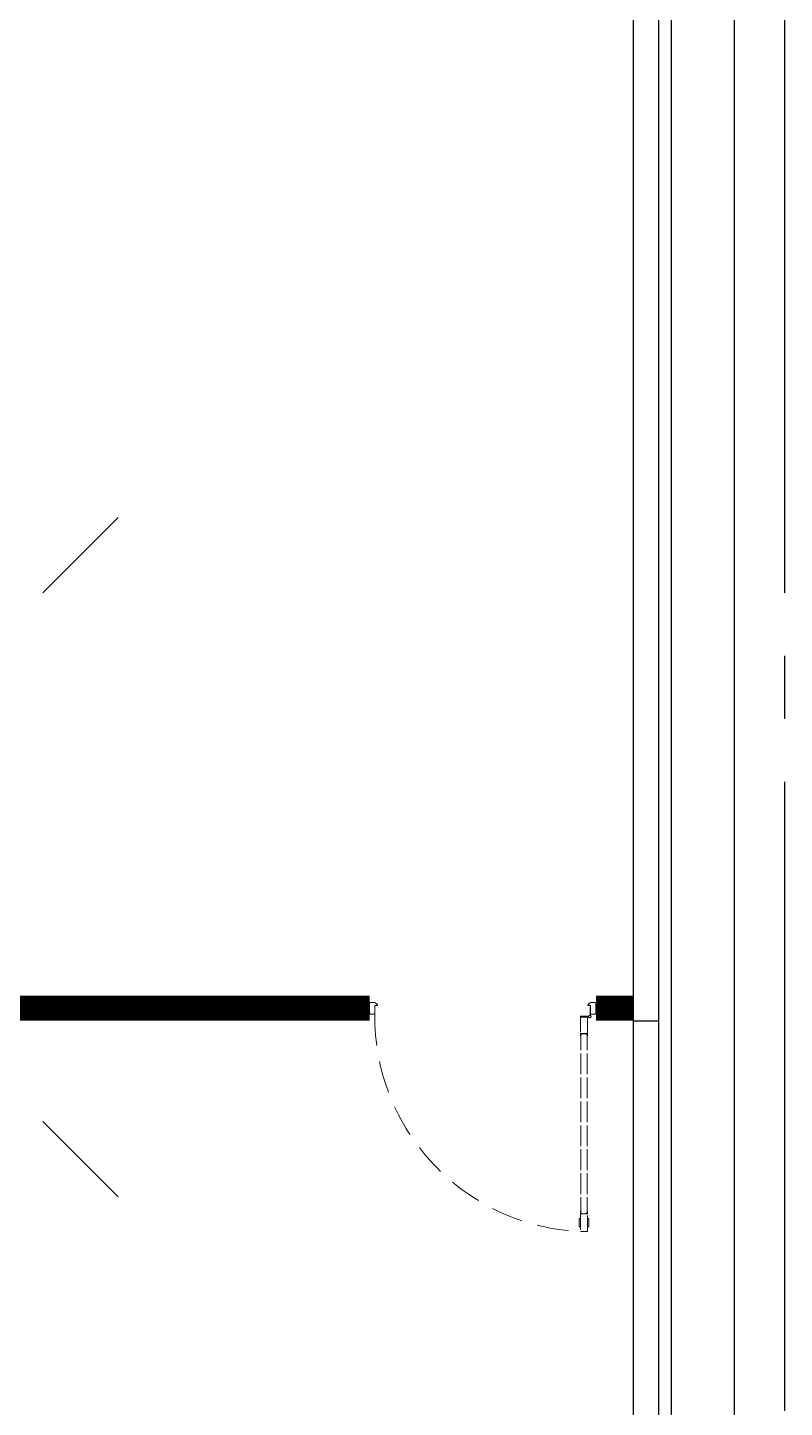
# Model space of a CAD drawing. Extents: x -3080 to 28500, y -1326 to 31609.
# Drawn here: x 24059 to 24360, y 1911 to 2460 of the extents above; entities that cross this region are included whole.
import ezdxf

# ---------------------------------------------------------------- set-up
doc = ezdxf.new("R2010")
doc.units = 0
doc.header["$LTSCALE"] = 100
doc.linetypes.add('188K-SM-03-F05-ARCH-PA-Y2257103$0$DASHED', pattern=[19.05, 12.7, -6.35])
doc.linetypes.add('X-S-FAB-L05$0$COL-CEN-LIN', pattern=[3.25, 2.5, -0.25, 0.25, -0.25])
for name, color, linetype in [('0-xref', 8, 'Continuous'), ('188K-SM-03-F05-ARCH-PA-Y2257103$0$K-DIivder-3.5', 53, '188K-SM-03-F05-ARCH-PA-Y2257103$0$DASHED'), ('188K-SM-03-F05-ARCH-PA-Y2257103$0$K-岩棉 2hr 3.5-非抗', 53, 'Continuous'), ('X-S-FAB-L05$0$BLOCK', 8, 'Continuous'), ('X-S-FAB-L05$0$CCL', 8, 'X-S-FAB-L05$0$COL-CEN-LIN'), ('X-S-FAB-L05$0$S-鋼柱', 8, 'Continuous'), ('X-S-FAB-L05$0$WALL-RC', 8, 'Continuous')]:
    doc.layers.add(name, color=color, linetype=linetype)
doc.layers.add('188K-SM-03-F05-ARCH-PA-Y2257103$0$K-DOOR-鋼板門', color=53, linetype='188K-SM-03-F05-ARCH-PA-Y2257103$0$DASHED', lineweight=9)
doc.layers.add('X-S-FAB-L05$0$XREF', color=8, linetype='Continuous', lineweight=0)

# ---------------------------------------------------------------- blocks, each defined once
blk = doc.blocks.new('X-S-FAB-L05$0$FAB2-L05')
at = {"layer": 'X-S-FAB-L05$0$CCL'}
blk.add_line((-1800, 11005), (-1800, 0), dxfattribs=at)
blk = doc.blocks.new('X-S-FAB-L05$0$SC1')
at = {"layer": 'DefPoints'}
blk.add_line((27924.99, 8342.12), (27954.99, 8312.12), dxfattribs=at)
blk = doc.blocks.new('X-S-FAB-L05$0$VC(C)')
at = {"layer": 'X-S-FAB-L05$0$S-鋼柱', "rotation": 90}
blk.add_blockref('X-S-FAB-L05$0$SC1', (32407.12, -25689.99), dxfattribs=at)
at = {"layer": 'X-S-FAB-L05$0$S-鋼柱'}
blk.add_blockref('X-S-FAB-L05$0$SC1', (-3860, -6317.12), dxfattribs=at)
blk = doc.blocks.new('X-S-FAB-L05')
at = {"layer": 'X-S-FAB-L05$0$WALL-RC'}
for p, q in [((24315, 2945), (24315, 1555)), ((24340, 2945), (24340, 1555))]:
    blk.add_line(p, q, dxfattribs=at)
at = {"layer": 'X-S-FAB-L05$0$BLOCK'}
blk.add_blockref('X-S-FAB-L05$0$FAB2-L05', (26160, -720), dxfattribs=at)
at = {"layer": 'X-S-FAB-L05$0$XREF'}
blk.add_blockref('X-S-FAB-L05$0$VC(C)', (0, 0), dxfattribs=at)
blk = doc.blocks.new('188K-SM-03-F05-ARCH-PA-Y2257103$0$單開鋼板-900x1700')
at = {"ltscale": 0.005}
for p, q in [((6.12, 86.91), (6.67, 86.91)), ((6.12, 83.5), (6.12, 86.91)), ((6.67, 83.5), (6.12, 83.5)), ((6.67, 86.91), (6.67, 83.5)), ((3.47, 10.36), (3.47, 81.46)), ((3.47, 81.46), (3.51, 81.46)), ((3.51, 81.46), (3.51, 10.36)), ((5.93, 10.36), (5.93, 81.46)), ((5.93, 81.46), (5.98, 81.46)), ((5.98, 81.46), (5.97, 10.36)), ((3.51, 10.36), (3.47, 10.36)), ((5.97, 10.36), (5.93, 10.36)), ((0, 1.95), (0, -1.95)), ((1.98, 2.3), (0.35, 2.3)), ((2.09, -1.05), (2.09, 2.2)), ((87.91, -1.05), (87.91, 2.2)), ((88.02, 2.3), (89.65, 2.3)), ((90, 1.95), (90, -1.95)), ((0.35, -2.3), (1.95, -2.3)), ((1.95, -2.3), (3.05, -1.58)), ((2.63, -1.05), (2.09, -1.05)), ((2.52, -1.25), (2.52, -1.12)), ((2.52, -1.12), (2.63, -1.12)), ((3.05, -1.25), (2.52, -1.25)), ((3.1, -1.05), (2.94, -1.05)), ((2.94, -1.12), (3.05, -1.12)), ((3.05, -1.12), (3.05, -1.25)), ((3.13, -1.41), (3.13, -1.08)), ((86.87, -1.41), (86.87, -1.08)), ((86.9, -1.05), (87.06, -1.05)), ((86.95, -1.12), (86.95, -1.25)), ((87.06, -1.12), (86.95, -1.12)), ((86.95, -1.25), (87.48, -1.25)), ((88.05, -2.3), (86.95, -1.58)), ((87.37, -1.05), (87.91, -1.05)), ((87.48, -1.12), (87.37, -1.12)), ((87.48, -1.25), (87.48, -1.12)), ((89.65, -2.3), (88.05, -2.3))]:
    blk.add_line(p, q, dxfattribs=at)
for points in [[(6.12, 81.69), (6.12, 88.72), (3.33, 88.72), (3.33, 81.69)], [(3.33, 83.5), (3.33, 86.91), (2.78, 86.91), (2.78, 83.5)], [(6.11, 3.21), (6.11, 10.12), (3.33, 10.12), (3.33, 3.21)], [(2.26, -0.37), (2.26, 2.91), (2.09, 2.91), (2.09, -0.37)], [(5.9, 3.6), (2.77, 3.6), (2.77, 3.43), (5.9, 3.43)]]:
    blk.add_lwpolyline(points, close=True, dxfattribs=at)
for points in [[(3.37, 81.74), (3.37, 80.89, 0.158507), (3.38, 80.87), (3.43, 80.8, 0.72636), (3.47, 80.81), (3.47, 80.91, 0.414214), (3.46, 80.93, -0.414214), (3.44, 80.94), (3.44, 81.44, -0.414214), (3.47, 81.46), (3.77, 81.46, 0.414214), (3.79, 81.48), (3.79, 81.5, 0.414214), (3.77, 81.53), (3.47, 81.53, -0.414214), (3.44, 81.55), (3.44, 81.66, -0.414214), (3.47, 81.68), (4.7, 81.68), (4.72, 81.7), (4.75, 81.68), (5.98, 81.68, -0.414214), (6, 81.66), (6, 81.55, -0.414214), (5.98, 81.53), (5.68, 81.53, 0.414214), (5.66, 81.5), (5.66, 81.48, 0.414214), (5.68, 81.46), (5.98, 81.46, -0.414214), (6, 81.44), (6, 80.94, -0.414214), (5.99, 80.93), (5.99, 80.93, 0.414214), (5.98, 80.91), (5.98, 80.81, 0.72636), (6.01, 80.8), (6.07, 80.87, 0.158507), (6.07, 80.89), (6.07, 81.74, 0.414214), (6.05, 81.76), (3.4, 81.76, 0.414214)], [(4.72, 10.11), (4.7, 10.13), (3.46, 10.13, -0.414214), (3.44, 10.16), (3.44, 10.27, -0.414214), (3.46, 10.29), (3.77, 10.29, 0.414214), (3.79, 10.31), (3.79, 10.34, 0.414214), (3.77, 10.36), (3.46, 10.36, -0.414214), (3.44, 10.38), (3.44, 10.87, -0.414214), (3.45, 10.89), (3.45, 10.89, 0.414214), (3.47, 10.9), (3.47, 11, 0.72636), (3.43, 11.02), (3.38, 10.94, 0.158507), (3.37, 10.93), (3.37, 10.07, 0.414214), (3.39, 10.05), (6.05, 10.05, 0.414214), (6.07, 10.07), (6.07, 10.93, 0.158507), (6.07, 10.94), (6.01, 11.02, 0.72636), (5.97, 11), (5.97, 10.9, 0.414214), (5.99, 10.89, -0.414214), (6, 10.87), (6, 10.38, -0.414214), (5.98, 10.36), (5.67, 10.36, 0.414214), (5.65, 10.34), (5.65, 10.31, 0.414214), (5.67, 10.29), (5.98, 10.29, -0.414214), (6, 10.27), (6, 10.16, -0.414214), (5.98, 10.13), (4.74, 10.13)]]:
    blk.add_lwpolyline(points, format="xyb", close=True, dxfattribs=at)
at = {"linetype": '188K-SM-03-F05-ARCH-PA-Y2257103$0$DASHED', "ltscale": 0.01}
blk.add_arc((2.39, 3.27), 85.53, 359.2774, 87.5065, dxfattribs=at)
at = {"ltscale": 0.005}
for centre, major_axis, start_param, end_param in [((0.35, 1.95), (0.246, -0.246), 2.356194, 3.926991), ((1.98, 2.2), (0.0738, -0.0738), 7.068583, 8.63938), ((88.02, 2.2), (-0.0738, -0.0738), -2.356194, -0.785398), ((89.65, 1.95), (-0.246, -0.246), 2.356194, 3.926991), ((0.35, -1.95), (-0.246, -0.246), 5.497787, 7.068583), ((2.63, -1.08), (-0.0246, -0.0246), 0.785398, 3.926991), ((2.94, -1.08), (-0.0246, -0.0246), 3.926991, 7.068583), ((2.92, -1.41), (0.148, -0.148), 6.162283, 7.068583), ((3.1, -1.08), (0.0246, -0.0246), 7.068583, 8.63938), ((86.9, -1.08), (-0.0246, -0.0246), -2.356194, -0.785398), ((87.08, -1.41), (-0.148, -0.148), -0.785398, 0.120903), ((87.06, -1.08), (0.0246, -0.0246), -0.785398, 2.356194), ((87.37, -1.08), (0.0246, -0.0246), 2.356194, 5.497787), ((89.65, -1.95), (0.246, -0.246), -0.785398, 0.785398)]:
    blk.add_ellipse(centre, major_axis=major_axis, ratio=1, start_param=start_param, end_param=end_param, dxfattribs=at)
at = {"ltscale": 0.005, "extrusion": (0, 0, -1)}
blk.add_ellipse((2.4, 3.29), major_axis=(-0.344, 0.344), ratio=1, start_param=5.497787, end_param=11.780972, dxfattribs=at)
blk = doc.blocks.new('188K-SM-03-F05-ARCH-PA-Y2257103')
at = {"layer": '188K-SM-03-F05-ARCH-PA-Y2257103$0$K-DIivder-3.5', "linetype": 'ByBlock', "ltscale": 2, "const_width": 10}
for points in [[(16750, 2070), (24195, 2070)], [(24285, 2070), (24300, 2070)]]:
    blk.add_lwpolyline(points, dxfattribs=at)
at = {"layer": '188K-SM-03-F05-ARCH-PA-Y2257103$0$K-岩棉 2hr 3.5-非抗'}
for p, q in [((24300, 1880, 0), (24300, 3722.5, 0)), ((24310, 1880), (24310, 3722.5, 0)), ((24300, 2065, 0), (24310, 2065, 0))]:
    blk.add_line(p, q, dxfattribs=at)
at = {"layer": '188K-SM-03-F05-ARCH-PA-Y2257103$0$K-DOOR-鋼板門', "rotation": 180}
blk.add_blockref('188K-SM-03-F05-ARCH-PA-Y2257103$0$單開鋼板-900x1700', (24285, 2070), dxfattribs=at)

msp = doc.modelspace()

# ---------------------------------------------------------------- block references
at = {"layer": '0-xref'}
for name in ['X-S-FAB-L05', '188K-SM-03-F05-ARCH-PA-Y2257103']:
    msp.add_blockref(name, (0, 0), dxfattribs=at)

doc.saveas('drawing.dxf')
